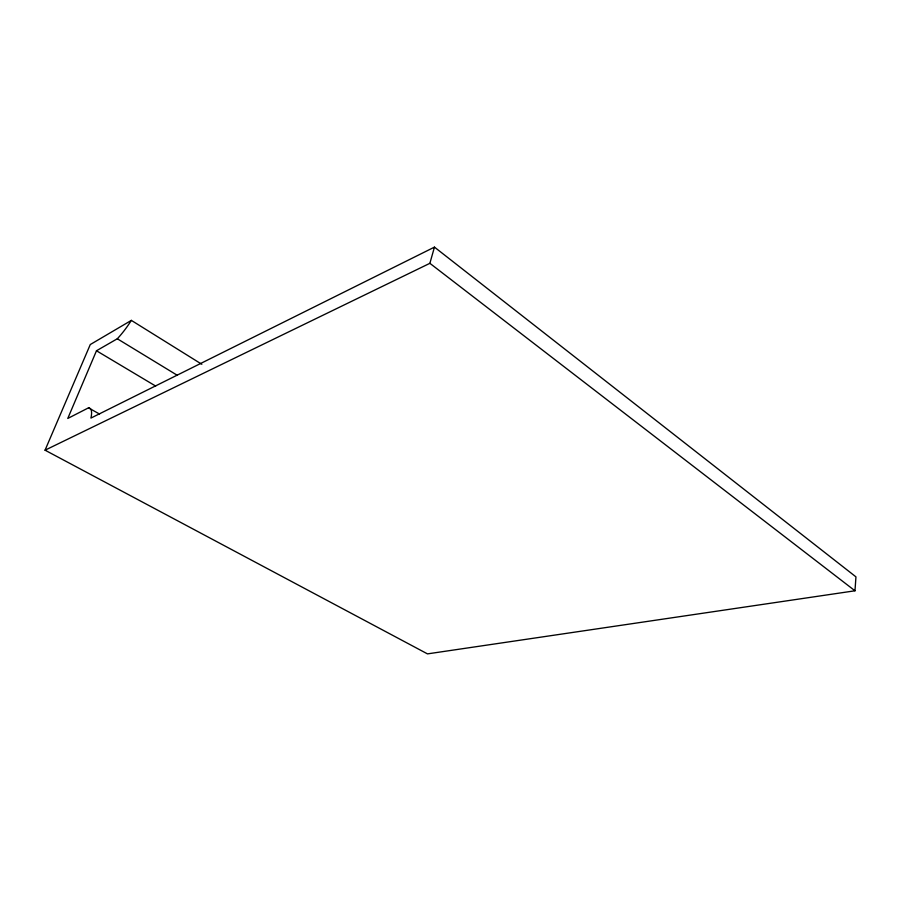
<?xml version="1.0" encoding="UTF-8"?>
<svg xmlns="http://www.w3.org/2000/svg" width="901" height="901" viewBox="0 0 901 901"><rect width="100%" height="100%" fill="white"/><g stroke="black" fill="none" stroke-linecap="round" stroke-linejoin="round"><path stroke-width="1.35" d="M131.355 320.384L90.28 344.542L45.05 450.185L427.479 653.878L854.981 590.786L855.95 576.865L434.451 247.122L90.911 418.087A28.494 8.728 -59.1 0 0 88.512 407.838L67.778 418.447L96.486 350.759L117.31 338.765A41.288 12.085 -57.4 0 0 131.355 320.384L201.835 364.286M45.05 450.185L429.878 263.317L434.451 247.122M88.512 407.838L99.538 414.066M96.486 350.759L155.659 386.067M117.31 338.765L177.294 375.3M429.878 263.317L854.981 590.786"/></g></svg>
